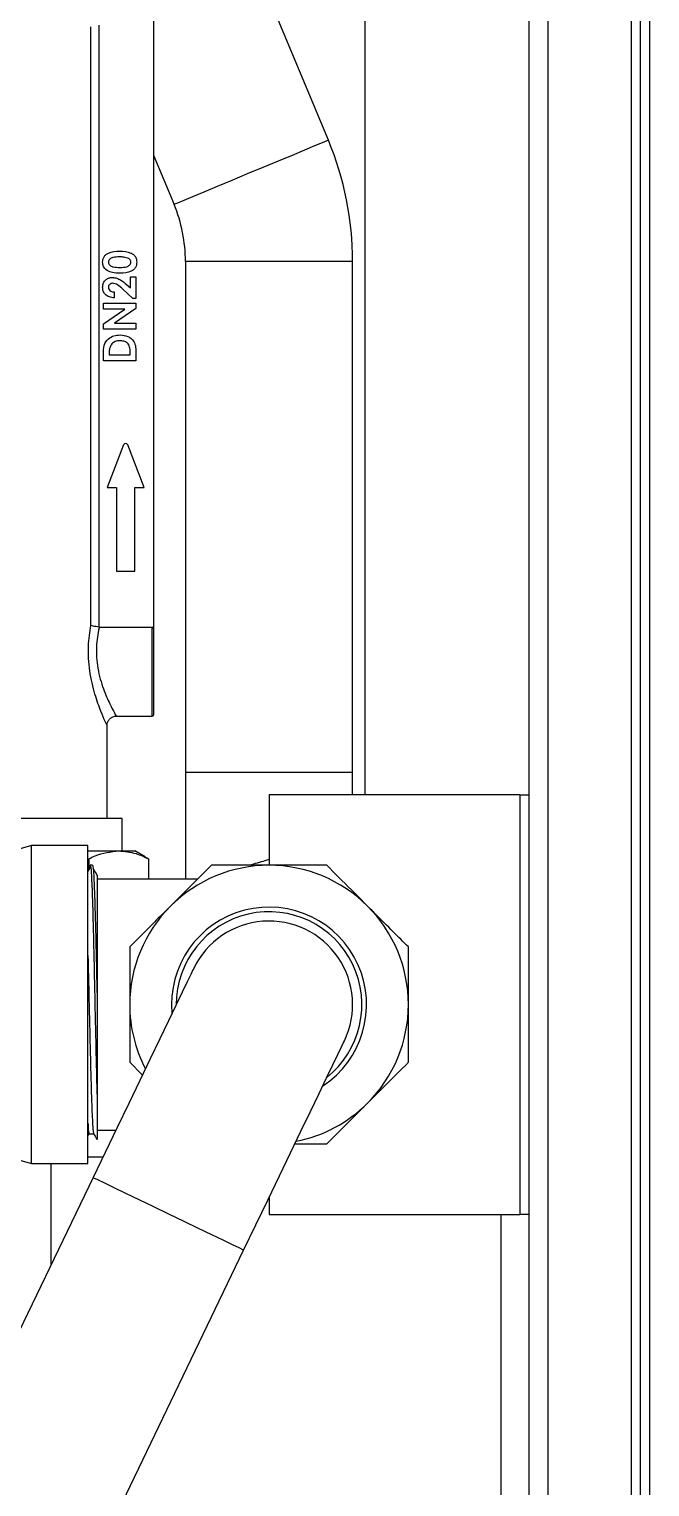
# Model space of a CAD drawing. Extents: x 75 to 2075, y 25 to 1460.
# Drawn here: x 1182.3 to 1277.8, y 731.6 to 955.8 of the extents above; entities that cross this region are included whole.
import ezdxf

# ---------------------------------------------------------------- set-up
doc = ezdxf.new("R2010")
doc.units = 0
doc.header["$LTSCALE"] = 5
doc.linetypes.add('SLD-KATı', pattern=[0])
doc.layers.get('0').update_dxf_attribs({"linetype": 'CONTINUOUS'})

msp = doc.modelspace()

# ---------------------------------------------------------------- linework, layer by layer
at = {"color": 7, "linetype": 'SLD-KATı'}
for p, q in [((1262.046, 1263.534), (1262.046, 595.164)), ((1274.903, 1263.534), (1274.903, 595.164)), ((1259.189, 596.492), (1259.189, 1262.206)), ((1276.332, 602.307), (1276.332, 1256.391)), ((1277.76, 602.307), (1277.76, 1256.391)), ((1233.962, 838.065), (1233.962, 1043.635)), ((1228.316, 938.736), (1212.02, 977.884)), ((1191.769, 864.122), (1191.769, 956.168)), ((1193.031, 956.431), (1193.031, 863.859)), ((1201.412, 957.057), (1201.412, 863.233)), ((1201.412, 936.456), (1204.577, 928.854)), ((1206.332, 920.07), (1206.332, 841.492)), ((1232.046, 841.492), (1232.046, 920.07)), ((1197.879, 916.02), (1197.879, 917.703)), ((1197.879, 917.703), (1198.712, 917.703)), ((1198.712, 917.703), (1198.712, 914.37)), ((1195.379, 915.395), (1195.379, 914.498)), ((1198.257, 914.37), (1196.682, 915.85)), ((1197.281, 916.542), (1197.879, 916.02)), ((1193.712, 912.767), (1193.712, 913.664)), ((1193.712, 913.664), (1198.712, 913.664)), ((1193.712, 910.498), (1197.002, 912.767)), ((1197.002, 912.767), (1193.712, 912.767)), ((1198.712, 912.85), (1195.432, 910.587)), ((1198.712, 914.37), (1198.257, 914.37)), ((1198.712, 913.664), (1198.712, 912.85)), ((1193.712, 909.69), (1193.712, 910.498)), ((1195.432, 910.587), (1198.712, 910.587)), ((1198.712, 910.587), (1198.712, 909.69)), ((1198.712, 909.69), (1193.712, 909.69)), ((1193.712, 904.818), (1193.712, 905.949)), ((1194.609, 906.058), (1194.609, 905.716)), ((1197.814, 905.716), (1197.814, 906.184)), ((1198.712, 905.966), (1198.712, 904.818)), ((1198.712, 904.818), (1193.712, 904.818)), ((1194.609, 905.716), (1197.814, 905.716)), ((1196.803, 891.883), (1194.279, 885.326)), ((1199.994, 885.326), (1197.47, 891.883)), ((1194.279, 885.326), (1195.708, 885.326)), ((1195.708, 885.326), (1195.708, 872.469)), ((1198.565, 885.326), (1199.994, 885.326)), ((1198.565, 872.469), (1198.565, 885.326)), ((1195.708, 872.469), (1198.565, 872.469)), ((1193.031, 863.859), (1193.085, 863.857)), ((1193.085, 863.857), (1201.198, 863.857)), ((1201.412, 863.233), (1201.412, 850.359)), ((1195.68, 850.145), (1201.198, 850.145)), ((1194.269, 834.431), (1194.269, 848.753)), ((1206.332, 841.492), (1206.332, 825.063)), ((1232.046, 838.065), (1232.046, 841.492)), ((1257.76, 838.065), (1219.189, 838.065)), ((1219.189, 838.065), (1219.189, 827.206)), ((1257.76, 838.065), (1257.76, 773.491)), ((1257.76, 838.065), (1259.189, 838.065)), ((1196.59, 834.431), (1172.84, 834.431)), ((1196.59, 829.431), (1196.59, 834.431)), ((1182.66, 830.241), (1177.097, 828.647)), ((1191.332, 830.241), (1182.66, 830.241)), ((1182.66, 781.314), (1182.66, 830.241)), ((1191.332, 781.314), (1191.332, 830.241)), ((1191.332, 829.431), (1196.06, 829.431)), ((1191.483, 828.208), (1191.483, 826.547)), ((1196.06, 829.431), (1198.555, 829.431)), ((1200.152, 828.509), (1198.555, 829.431)), ((1200.637, 828.208), (1200.128, 828.468)), ((1200.637, 828.208), (1200.637, 825.063)), ((1191.594, 826.736), (1191.332, 826.29)), ((1192.046, 827.206), (1191.689, 827.206)), ((1208.17, 825.063), (1192.76, 825.063)), ((1192.76, 805.778), (1192.76, 790.655)), ((1197.76, 796.902), (1199.681, 794.981)), ((1191.332, 785.572), (1191.519, 785.896)), ((1191.51, 785.896), (1192.216, 785.896)), ((1192.76, 786.492), (1195.636, 786.492)), ((1177.097, 782.909), (1182.66, 781.314)), ((1182.66, 781.314), (1191.332, 781.314)), ((1185.698, 765.848), (1185.698, 781.314)), ((1191.332, 782.351), (1193.642, 782.351)), ((1192.113, 779.175), (1167.541, 728.13)), ((1219.189, 776.136), (1219.189, 773.491)), ((1219.189, 773.491), (1257.76, 773.491)), ((1259.189, 773.491), (1257.76, 773.491)), ((1190.71, 716.977), (1215.283, 768.021))]:
    msp.add_line(p, q, dxfattribs=at)
at = {"color": 8, "linetype": 'SLD-KATı'}
for p, q in [((1232.046, 920.07), (1206.332, 920.07)), ((1201.198, 850.145), (1201.198, 863.857)), ((1232.046, 841.492), (1206.332, 841.492)), ((1254.903, 717.921), (1254.903, 773.491))]:
    msp.add_line(p, q, dxfattribs=at)
at = {"color": 8, "linetype": 'SLD-KATı', "flags": 128}
for points in [[(1228.316, 938.736), (1228.073, 938.634), (1227.354, 938.335), (1226.189, 937.85), (1224.624, 937.199), (1222.725, 936.408), (1220.569, 935.511), (1218.244, 934.543), (1215.845, 933.544), (1213.471, 932.556), (1211.219, 931.619), (1209.181, 930.77), (1207.44, 930.046), (1206.068, 929.475), (1205.121, 929.08), (1204.637, 928.879), (1204.577, 928.854)], [(1215.283, 768.021), (1215.162, 768.079), (1214.591, 768.354), (1213.574, 768.844), (1212.153, 769.528), (1210.386, 770.378), (1208.345, 771.361), (1206.114, 772.435), (1203.783, 773.557), (1201.45, 774.68), (1199.208, 775.759), (1197.15, 776.75), (1195.36, 777.611), (1193.912, 778.309), (1192.864, 778.813), (1192.26, 779.104), (1192.113, 779.175)]]:
    msp.add_lwpolyline(points, dxfattribs=at)
at = {"color": 7, "linetype": 'SLD-KATı', "flags": 128}
for points in [[(1207.604, 811.354), (1207.491, 811.12), (1207.154, 810.419), (1206.597, 809.263), (1205.83, 807.668), (1204.862, 805.658), (1203.708, 803.262), (1202.386, 800.514), (1200.913, 797.455), (1199.312, 794.129), (1197.606, 790.586), (1195.82, 786.876), (1193.98, 783.054), (1192.113, 779.175)], [(1215.283, 768.021), (1217.15, 771.9), (1218.99, 775.722), (1220.776, 779.432), (1222.482, 782.976), (1224.082, 786.301), (1225.555, 789.36), (1226.878, 792.108), (1228.031, 794.505), (1228.999, 796.515), (1229.767, 798.11), (1230.323, 799.266), (1230.661, 799.966), (1230.774, 800.201)]]:
    msp.add_lwpolyline(points, dxfattribs=at)
at = {"color": 7, "linetype": 'SLD-KATı'}
for centre, radius, start, end in [((1183.475, 920.07), 48.571, 0, 22.6), ((1183.475, 920.07), 22.857, 0, 22.6), ((1197.137, 891.755), 0.357, 21.05249, 158.94751), ((1201.198, 850.359), 0.214, 270, 360), ((1219.189, 805.778), 21.429, 90, 135), ((1219.189, 805.778), 21.429, 45, 90), ((1219.189, 805.778), 21.429, 135, 180), ((1219.189, 805.778), 15, 303.29154, 185.29698), ((1219.189, 805.778), 21.429, 360, 45), ((1219.189, 805.778), 14.286, 308.45233, 180.1362), ((1219.189, 805.778), 12.857, 334.29426, 154.29426), ((1219.189, 805.778), 21.429, 180, 207.42436), ((1219.189, 805.778), 21.429, 315, 360), ((1219.189, 805.778), 21.429, 281.16416, 315)]:
    msp.add_arc(centre, radius, start, end, dxfattribs=at)
for points, knots in [([(1193.584, 919.963), (1193.593, 920.112), (1193.611, 920.408), (1193.791, 920.824), (1194.086, 921.162), (1194.852, 921.631), (1195.609, 921.657), (1196.214, 921.677)], [0, 0, 0, 0, 0.1254127, 0.250643, 0.3758468, 0.5012847, 1, 1, 1, 1]), ([(1196.214, 921.677), (1196.815, 921.655), (1197.568, 921.628), (1198.335, 921.176), (1198.643, 920.85), (1198.816, 920.432), (1198.832, 920.137), (1198.84, 919.99)], [0, 0, 0, 0, 0.4988088, 0.6242591, 0.7494287, 0.8745759, 1, 1, 1, 1]), ([(1194.264, 918.69), (1194.045, 918.882), (1193.653, 919.224), (1193.605, 919.737), (1193.584, 919.963)], [0, 0, 0, 0, 0.5586897, 1, 1, 1, 1]), ([(1196.214, 920.78), (1195.86, 920.778), (1195.33, 920.775), (1194.751, 920.527), (1194.514, 920.251), (1194.492, 920.074), (1194.481, 919.986)], [0, 0, 0, 0, 0.5014433, 0.750381, 0.8752972, 1, 1, 1, 1]), ([(1194.481, 919.986), (1194.492, 919.894), (1194.513, 919.712), (1194.74, 919.409), (1195.364, 919.186), (1195.908, 919.181), (1196.271, 919.177)], [0, 0, 0, 0, 0.124896, 0.2496603, 0.4986302, 1, 1, 1, 1]), ([(1197.599, 920.533), (1197.348, 920.621), (1196.899, 920.778), (1196.424, 920.779), (1196.214, 920.78)], [0, 0, 0, 0, 0.5584106, 1, 1, 1, 1]), ([(1198.84, 919.99), (1198.832, 919.843), (1198.816, 919.55), (1198.649, 919.135), (1198.357, 918.8), (1197.609, 918.325), (1196.86, 918.3), (1196.261, 918.28)], [0, 0, 0, 0, 0.1254742, 0.2507364, 0.375996, 0.5014421, 1, 1, 1, 1]), ([(1196.271, 919.177), (1196.617, 919.179), (1197.136, 919.182), (1197.698, 919.445), (1197.913, 919.727), (1197.933, 919.899), (1197.943, 919.986)], [0, 0, 0, 0, 0.5014054, 0.7501517, 0.8750823, 1, 1, 1, 1]), ([(1197.943, 919.986), (1197.938, 920.049), (1197.927, 920.176), (1197.815, 920.381), (1197.681, 920.476), (1197.599, 920.533)], [0, 0, 0, 0, 0.2802624, 0.5604559, 1, 1, 1, 1]), ([(1193.584, 916.138), (1193.606, 916.361), (1193.651, 916.805), (1194.064, 917.296), (1194.564, 917.58), (1194.91, 917.619), (1195.083, 917.639)], [0, 0, 0, 0, 0.279746, 0.5589651, 0.7796346, 1, 1, 1, 1]), ([(1196.261, 918.28), (1195.871, 918.283), (1195.176, 918.289), (1194.542, 918.568), (1194.264, 918.69)], [0, 0, 0, 0, 0.561096, 1, 1, 1, 1]), ([(1195.083, 917.639), (1195.316, 917.611), (1195.784, 917.556), (1196.538, 917.166), (1196.999, 916.779), (1197.281, 916.542)], [0, 0, 0, 0, 0.27944093, 0.55947123, 1, 1, 1, 1]), ([(1195.379, 914.498), (1195.124, 914.525), (1194.617, 914.578), (1194.002, 914.975), (1193.635, 915.537), (1193.601, 915.938), (1193.584, 916.138)], [0, 0, 0, 0, 0.28063885, 0.55992498, 0.77978429, 1, 1, 1, 1]), ([(1195.146, 916.741), (1195.048, 916.732), (1194.852, 916.712), (1194.628, 916.54), (1194.498, 916.319), (1194.487, 916.164), (1194.481, 916.087)], [0, 0, 0, 0, 0.27983914, 0.55918107, 0.7793951, 1, 1, 1, 1]), ([(1194.481, 916.087), (1194.502, 915.97), (1194.542, 915.734), (1194.891, 915.451), (1195.194, 915.416), (1195.379, 915.395)], [0, 0, 0, 0, 0.2787534, 0.5592706, 1, 1, 1, 1]), ([(1196.682, 915.85), (1196.436, 916.094), (1196, 916.528), (1195.406, 916.676), (1195.146, 916.741)], [0, 0, 0, 0, 0.5624752, 1, 1, 1, 1]), ([(1193.712, 905.949), (1193.715, 906.364), (1193.721, 907.188), (1194.36, 908.21), (1195.315, 908.719), (1195.959, 908.768), (1196.282, 908.793)], [0, 0, 0, 0, 0.2814801, 0.5587251, 0.7791705, 1, 1, 1, 1]), ([(1196.282, 908.793), (1196.683, 908.751), (1197.483, 908.668), (1198.419, 907.923), (1198.716, 906.908), (1198.713, 906.281), (1198.712, 905.966)], [0, 0, 0, 0, 0.2802557, 0.5589586, 0.7783221, 1, 1, 1, 1]), ([(1195.01, 907.423), (1194.87, 907.188), (1194.619, 906.764), (1194.612, 906.275), (1194.609, 906.058)], [0, 0, 0, 0, 0.5573011, 1, 1, 1, 1]), ([(1196.266, 907.895), (1196.002, 907.879), (1195.532, 907.849), (1195.169, 907.554), (1195.01, 907.423)], [0, 0, 0, 0, 0.560302, 1, 1, 1, 1]), ([(1197.814, 906.184), (1197.815, 906.436), (1197.817, 906.934), (1197.447, 907.571), (1196.853, 907.86), (1196.462, 907.883), (1196.266, 907.895)], [0, 0, 0, 0, 0.2817972, 0.5584409, 0.7788549, 1, 1, 1, 1]), ([(1193.031, 863.859), (1192.87, 863.879), (1192.548, 863.917), (1192.121, 864.004), (1191.885, 864.075), (1191.787, 864.114), (1191.771, 864.121), (1191.769, 864.122)], [0, 0, 0, 0, 0.309801, 0.6194112, 0.9338519, 0.9906818, 1, 1, 1, 1]), ([(1201.198, 863.857), (1201.208, 863.856), (1201.23, 863.853), (1201.267, 863.829), (1201.316, 863.77), (1201.398, 863.572), (1201.406, 863.381), (1201.412, 863.233)], [0, 0, 0, 0, 0.0426402, 0.0956091, 0.1838019, 0.3723853, 1, 1, 1, 1]), ([(1194.281, 848.751), (1194.281, 848.817), (1194.281, 849.04), (1194.422, 849.411), (1194.727, 849.809), (1195.165, 850.065), (1195.508, 850.166), (1195.675, 850.145), (1195.676, 850.145)], [0, 0, 0, 0, 0.0910384, 0.3057365, 0.5314092, 0.7684538, 0.9984144, 1, 1, 1, 1]), ([(1191.483, 828.208), (1191.795, 828.362), (1193.3, 829.106), (1194.84, 829.287), (1196.06, 829.431)], [0, 0, 0, 0, 0.207716, 1, 1, 1, 1]), ([(1196.06, 829.431), (1196.953, 829.353), (1198.493, 829.22), (1200.003, 828.507), (1200.637, 828.208)], [0, 0, 0, 0, 0.5799529, 1, 1, 1, 1]), ([(1219.189, 828.078), (1218.978, 828.017), (1218.027, 827.743), (1216.979, 827.441), (1216.163, 827.206)], [0, 0, 0, 0, 0.2217999, 1, 1, 1, 1]), ([(1191.594, 826.622), (1191.625, 826.891), (1191.697, 827.495), (1191.807, 826.687), (1191.929, 824.557), (1192.044, 821.099), (1192.167, 816.62), (1192.283, 811.388), (1192.403, 805.774), (1192.523, 800.181), (1192.639, 794.908), (1192.72, 792.073), (1192.76, 790.655)], [0, 0, 0, 0, 0.0818665, 0.1838013, 0.2864366, 0.3877845, 0.4905612, 0.5921051, 0.6944592, 0.7968132, 0.8983572, 1, 1, 1, 1]), ([(1192.046, 827.206), (1192.085, 827.065), (1192.164, 826.78), (1192.286, 824.532), (1192.401, 821.105), (1192.524, 816.619), (1192.64, 811.387), (1192.72, 807.652), (1192.76, 805.778)], [0, 0, 0, 0, 0.16639906, 0.33394153, 0.49938245, 0.66715575, 0.83291661, 1, 1, 1, 1]), ([(1192.791, 825.631), (1192.723, 825.746), (1192.506, 826.114), (1192.29, 826.483), (1192.141, 826.736)], [0, 0, 0, 0, 0.3131782, 1, 1, 1, 1]), ([(1192.76, 825.613), (1192.76, 825.528), (1192.76, 825.274), (1192.76, 824.257), (1192.76, 822.606), (1192.76, 820.442), (1192.76, 817.85), (1192.76, 814.889), (1192.76, 811.637), (1192.76, 808.556), (1192.76, 806.581), (1192.76, 805.778)], [0, 0, 0, 0, 0.060484, 0.1797358, 0.3008355, 0.4219551, 0.5444766, 0.6669985, 0.7910243, 0.9150691, 1, 1, 1, 1]), ([(1210.313, 827.206), (1209.532, 826.425), (1207.944, 824.838), (1205.785, 822.678), (1204.461, 821.354), (1204.037, 820.93)], [0, 0, 0, 0, 0.3967472, 0.8067521, 1, 1, 1, 1]), ([(1219.189, 827.206), (1217.715, 827.206), (1214.596, 827.206), (1211.792, 827.206), (1210.313, 827.206)], [0, 0, 0, 0, 0.47249412, 1, 1, 1, 1]), ([(1228.065, 827.206), (1227.498, 827.206), (1226.073, 827.206), (1223.631, 827.206), (1221.199, 827.206), (1219.698, 827.206), (1219.189, 827.206)], [0, 0, 0, 0, 0.2056148, 0.5170128, 0.8361679, 1, 1, 1, 1]), ([(1234.341, 820.93), (1233.501, 821.771), (1231.297, 823.974), (1229.3, 825.971), (1228.065, 827.206)], [0, 0, 0, 0, 0.3814191, 1, 1, 1, 1]), ([(1204.037, 820.93), (1203.196, 820.089), (1200.992, 817.886), (1198.995, 815.889), (1197.76, 814.654)], [0, 0, 0, 0, 0.3814192, 1, 1, 1, 1]), ([(1240.617, 814.654), (1239.837, 815.434), (1238.249, 817.022), (1236.09, 819.181), (1234.765, 820.506), (1234.341, 820.93)], [0, 0, 0, 0, 0.3967472, 0.8067521, 1, 1, 1, 1]), ([(1197.76, 814.654), (1197.76, 814.087), (1197.76, 812.662), (1197.76, 810.22), (1197.76, 807.788), (1197.76, 806.287), (1197.76, 805.778)], [0, 0, 0, 0, 0.20561413, 0.51701144, 0.83616666, 1, 1, 1, 1]), ([(1240.617, 805.778), (1240.617, 806.287), (1240.617, 807.762), (1240.617, 810.195), (1240.617, 812.639), (1240.617, 814.087), (1240.617, 814.654)], [0, 0, 0, 0, 0.1638321, 0.4746305, 0.7943875, 1, 1, 1, 1]), ([(1191.332, 813.324), (1191.351, 812.538), (1191.41, 810.17), (1191.51, 805.761), (1191.631, 800.577), (1191.747, 795.718), (1191.87, 791.555), (1191.984, 788.383), (1192.101, 786.369), (1192.174, 786.112), (1192.207, 785.993)], [0, 0, 0, 0, 0.0676966, 0.2039814, 0.3402662, 0.4754723, 0.61232, 0.7472646, 0.883924, 1, 1, 1, 1]), ([(1197.76, 805.778), (1197.76, 804.304), (1197.76, 801.185), (1197.76, 798.381), (1197.76, 796.902)], [0, 0, 0, 0, 0.47249255, 1, 1, 1, 1]), ([(1240.617, 796.902), (1240.617, 798.381), (1240.617, 801.185), (1240.617, 804.304), (1240.617, 805.778)], [0, 0, 0, 0, 0.52750745, 1, 1, 1, 1]), ([(1234.341, 790.625), (1235.182, 791.466), (1237.386, 793.67), (1239.382, 795.667), (1240.617, 796.902)], [0, 0, 0, 0, 0.3814191, 1, 1, 1, 1]), ([(1192.76, 790.655), (1192.76, 789.853), (1192.76, 788.286), (1192.76, 786.594), (1192.76, 785.477), (1192.76, 784.952), (1192.76, 785.01), (1192.76, 785.028)], [0, 0, 0, 0, 0.2348932, 0.4585279, 0.6821639, 0.9058102, 1, 1, 1, 1]), ([(1228.065, 784.349), (1228.846, 785.13), (1230.433, 786.718), (1232.593, 788.877), (1233.917, 790.201), (1234.341, 790.625)], [0, 0, 0, 0, 0.3967456, 0.806752, 1, 1, 1, 1]), ([(1191.332, 787.564), (1191.352, 787.196), (1191.412, 786.095), (1191.471, 785.975), (1191.51, 785.896)], [0, 0, 0, 0, 0.3335059, 1, 1, 1, 1]), ([(1192.208, 785.91), (1192.357, 785.652), (1192.53, 785.352), (1192.704, 785.052), (1192.728, 785.009)], [0, 0, 0, 0, 0.85862096, 1, 1, 1, 1]), ([(1223.143, 784.349), (1223.281, 784.349), (1224.397, 784.349), (1226.047, 784.349), (1227.497, 784.349), (1228.065, 784.349)], [0, 0, 0, 0, 0.0793587, 0.6396905, 1, 1, 1, 1])]:
    msp.add_open_spline(points, degree=3, knots=knots, dxfattribs=at)
at = {"color": 8, "linetype": 'SLD-KATı'}
for points, knots in [([(1194.252, 848.753), (1194.258, 848.741), (1194.338, 848.568), (1194.021, 849.24), (1193.334, 850.811), (1192.348, 853.499), (1191.522, 856.992), (1191.284, 860.792), (1191.616, 863.073), (1191.769, 864.122)], [0, 0, 0, 0, 0.01128522, 0.16219038, 0.31574648, 0.48610329, 0.67263666, 0.84951611, 1, 1, 1, 1]), ([(1193.085, 863.857), (1193.074, 863.81), (1192.85, 862.865), (1192.531, 860.733), (1192.767, 857.357), (1193.663, 854.295), (1194.706, 851.966), (1195.435, 850.601), (1195.771, 850.015), (1195.686, 850.166), (1195.68, 850.176)], [0, 0, 0, 0, 0.007797, 0.1575971, 0.3270998, 0.509245, 0.6794471, 0.8350505, 0.9889655, 1, 1, 1, 1])]:
    msp.add_open_spline(points, degree=3, knots=knots, dxfattribs=at)

doc.saveas('drawing.dxf')
